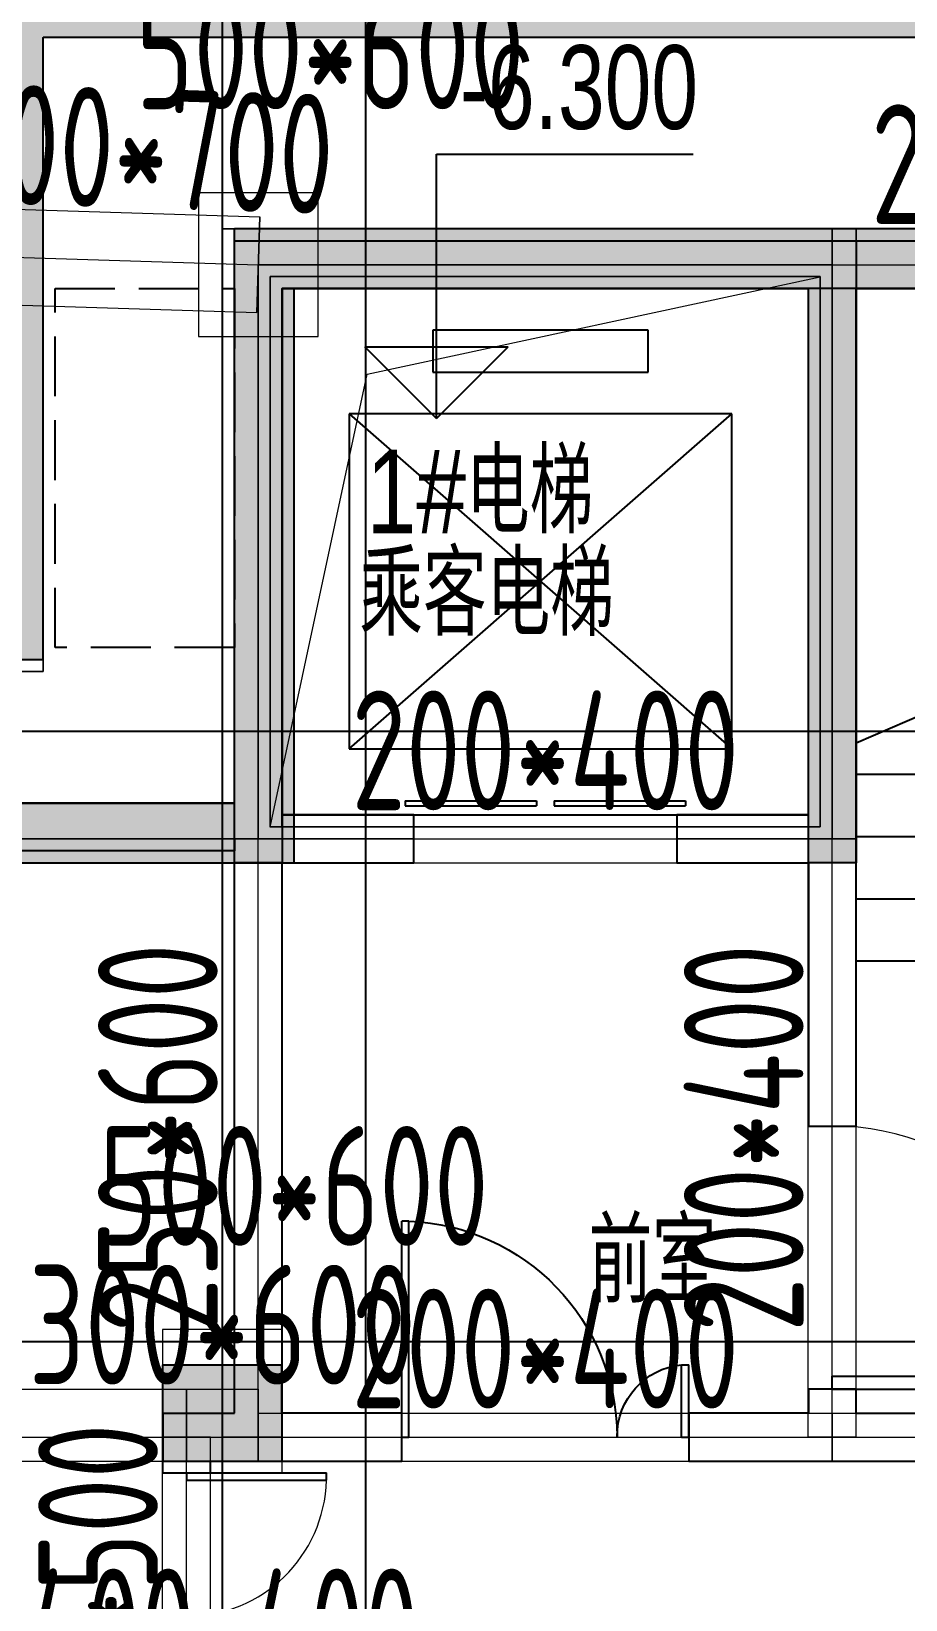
# Model space of a CAD drawing. Extents: x 369444 to 684549, y -549309 to 575337.
# Drawn here: x 589625 to 593281, y 461628 to 468182 of the extents above; entities that cross this region are included whole.
import ezdxf

# ---------------------------------------------------------------- set-up
doc = ezdxf.new("R2010")
doc.units = 0
doc.header["$LTSCALE"] = 1000
doc.header["$MEASUREMENT"] = 0
doc.linetypes.add('DASH', pattern=[0.35, 0.25, -0.1])
for name, color, linetype, lineweight, true_color in [('-1-0-1', 7, 'Continuous', 0, 0xc0c0c0), ('-1-1-2', 7, 'Continuous', 0, 0xc0c0c0), ('-2-0-1', 1, 'Continuous', 0, 0xff0000), ('-2-1-2', 9, 'Continuous', 0, 0x808080), ('1-6-1', 7, 'Continuous', 0, 0x55ff55), ('1-6-2', 7, 'Continuous', 0, 0x55ff55), ('11-6-1', 2, 'Continuous', 0, 0xffff00), ('11-6-2', 2, 'Continuous', 0, 0xffff00), ('11-6-5', 2, 'Continuous', 0, 0xffff00), ('12-6-1', 4, 'Continuous', 0, 0x00ffff), ('12-6-2', 4, 'Continuous', 0, 0x00ffff), ('12-6-5', 4, 'Continuous', 0, 0x00ffff), ('22-0-1', 7, 'Continuous', 0, 0x969696), ('22-0-2', 7, 'Continuous', 0, 0x969696)]:
    doc.layers.add(name, color=color, linetype=linetype, lineweight=lineweight, true_color=true_color)
for name, color, linetype in [('A-WALL-HATCH', 8, 'Continuous'), ('COLUMN', 9, 'Continuous'), ('DIM_ELEV', 3, 'Continuous'), ('DOTE', 1, 'Continuous'), ('EVTR', 2, 'Continuous'), ('PUB_HATCH', 8, 'Continuous'), ('STAIR', 2, 'Continuous'), ('SURFACE', 6, 'Continuous'), ('WALL', 9, 'Continuous'), ('WINDOW', 4, 'Continuous'), ('房间名称', 72, 'Continuous'), ('洞口上空图层', 211, 'Continuous'), ('砼墙', 151, 'Continuous')]:
    doc.layers.add(name, color=color, linetype=linetype)
doc.styles.add('_HNSJY', font='HNSJY-07.shx', dxfattribs={"width": 0.75, "bigfont": 'HNSJY-HZ.shx'})
doc.styles.add('HNSJY', font='hnsjy-07.shx', dxfattribs={"width": 0.8, "bigfont": 'hnsjy-hz.shx'})
doc.styles.add('yjkcad', font='yjkeng.shx', dxfattribs={"width": 0.7, "height": 250, "bigfont": 'yjkchn.shx'})

# ---------------------------------------------------------------- blocks, each defined once
blk = doc.blocks.new('$DorLib2D$00000001')
for p, q in [((0.45, 0.975), (0.5, 0.975)), ((0.45, 0), (0.45, 0.975)), ((0.5, 0), (0.5, 0.975)), ((0.5, 0), (0.45, 0))]:
    blk.add_line(p, q)
at = {"lineweight": 13}
blk.add_arc((0.475, 0), 0.975, 91.46928, 180, dxfattribs=at)
blk = doc.blocks.new('$DORLIB2D$00000127')
at = {"color": 0}
for points in [[(-0.5333, 0.7949), (-0.5333, 0.6904)], [(-0.0333, 0.7949), (-0.5333, 0.7949)], [(-0.0333, 0.7949), (-0.0333, 0.6904)], [(0.5333, 0.7949), (0.0333, 0.7949)], [(0.0333, 0.7949), (0.0333, 0.6904)], [(0.5333, 0.7949), (0.5333, 0.6904)], [(-0.0333, 0.6904), (-0.5333, 0.6904)], [(0.5333, 0.6904), (0.0333, 0.6904)], [(0.5, 0.5), (-0.5, 0.5)]]:
    blk.add_lwpolyline(points, dxfattribs=at)
blk = doc.blocks.new('$DorLib2D$00000002')
for p, q in [((-0.5, 0), (-0.5, 0.4875)), ((-0.475, 0.4875), (-0.5, 0.4875)), ((-0.475, 0), (-0.475, 0.4875)), ((0.475, 0), (0.475, 0.4875)), ((0.475, 0.4875), (0.5, 0.4875)), ((0.5, 0), (0.5, 0.4875)), ((-0.5, 0), (-0.475, 0)), ((0.5, 0), (0.475, 0))]:
    blk.add_line(p, q)
at = {"lineweight": 13}
for centre, start, end in [((-0.4875, 0), 0, 88.5307), ((0.4875, 0), 91.4693, 180)]:
    blk.add_arc(centre, 0.4875, start, end, dxfattribs=at)
blk = doc.blocks.new('$DorLib2D$00000225')
at = {"color": 0}
for p, q in [((0.475, -0.0014), (0.475, 0.7521)), ((0.475, 0.7521), (0.5, 0.7521)), ((0.5, -0.0014), (0.5, 0.7521)), ((-0.5, 0), (-0.5, 0.252)), ((-0.475, 0.252), (-0.5, 0.252)), ((-0.475, 0), (-0.475, 0.252)), ((-0.475, 0), (-0.5, 0)), ((0.475, -0.0014), (0.5, -0.0014))]:
    blk.add_line(p, q, dxfattribs=at)
for centre, radius, start, end in [((0.5046, -0.0019), 0.7546, 92.2493, 179.7238), ((-0.5008, 0.0026), 0.2508, 359.7899, 84.0974)]:
    blk.add_arc(centre, radius, start, end, dxfattribs=at)

msp = doc.modelspace()

# ---------------------------------------------------------------- hatches: boundary and pattern name
at = {"layer": 'A-WALL-HATCH'}
msp.add_hatch(color=256, dxfattribs=at).paths.add_polyline_path([(590174.7, 462207), (590674.7, 462207), (590673.3, 462607), (590173.3, 462607)])
at = {"layer": 'PUB_HATCH'}
for points in [[(594824.6, 468357), (594674.6, 468407), (589424.6, 468407), (589674.6, 468157), (594824.6, 468157)], [(589424.6, 465807), (589674.6, 465557), (589674.6, 468157), (589424.6, 468407)], [(590474.6, 464957), (590724.6, 464707), (590724.6, 467107), (590474.6, 467357)], [(595574.6, 467107), (595824.6, 467357), (590474.6, 467357), (590724.6, 467107)], [(587374.6, 465807), (587624.6, 465557), (589674.6, 465557), (589424.6, 465807)], [(587541.3, 464823.6), (587624.6, 464707), (590724.6, 464707), (590474.6, 464957), (587624.6, 464957)]]:
    msp.add_hatch(color=256, dxfattribs=at).paths.add_polyline_path(points)
at = {"layer": 'SURFACE'}
h = msp.add_hatch(color=8, dxfattribs=at)
h.dxf.hatch_style = 1
h.paths.add_polyline_path([(592874.5, 464707), (592874.5, 467107), (590674.5, 467107), (590674.5, 464707), (590474.5, 464707), (590474.5, 467307), (593074.5, 467307), (593074.5, 464707)])
h = msp.add_hatch(color=8, dxfattribs=at)
h.dxf.hatch_style = 1
h.paths.add_polyline_path([(590674.5, 462207), (590674.5, 462607), (590174.5, 462607), (590174.5, 462207)])

# ---------------------------------------------------------------- linework, layer by layer
at = {"layer": '-1-0-1', "color": 0}
for p in [(590574.3, 467206.9, -3600), (592974.3, 467206.9, -3600), (590574.3, 464806.9, -3600), (591224.3, 464806.9, -3600), (592324.3, 464806.9, -3600), (592974.3, 464806.9, -3600), (590274.3, 462306.9, -3600), (590574.3, 462306.9, -3600), (592974.3, 462306.9, -3600)]:
    msp.add_point(p, dxfattribs=at)
at = {"layer": '-1-1-2', "color": 0}
for p, q in [((590574.3, 467206.9, -3600), (590574.3, 467206.9)), ((592974.3, 467206.9, -3600), (592974.3, 467206.9)), ((590574.3, 464806.9, -3600), (590574.3, 464806.9)), ((591224.3, 464806.9, -3600), (591224.3, 464806.9)), ((592324.3, 464806.9, -3600), (592324.3, 464806.9)), ((592974.3, 464806.9, -3600), (592974.3, 464806.9)), ((590274.3, 462306.9, -3600), (590274.3, 462306.9)), ((590574.3, 462306.9, -3600), (590574.3, 462306.9)), ((592974.3, 462306.9, -3600), (592974.3, 462306.9))]:
    msp.add_line(p, q, dxfattribs=at)
at = {"layer": '-2-0-1', "color": 0}
for p, q in [((589549.3, 467238.5, -3600), (590574.3, 467206.9, -3600)), ((590574.3, 464806.9, -3600), (590574.3, 467206.9, -3600)), ((590574.3, 467206.9, -3600), (592974.3, 467206.9, -3600)), ((592974.3, 464806.9, -3600), (592974.3, 467206.9, -3600)), ((592974.3, 467206.9, -3600), (594924.3, 467206.9, -3600)), ((587374.3, 464806.9, -3600), (590574.3, 464806.9, -3600)), ((590574.3, 464806.9, -3600), (591224.3, 464806.9, -3600)), ((590574.3, 462306.9, -3600), (590574.3, 464806.9, -3600)), ((591224.3, 464806.9, -3600), (592324.3, 464806.9, -3600)), ((592324.3, 464806.9, -3600), (592974.3, 464806.9, -3600)), ((592974.3, 462306.9, -3600), (592974.3, 464806.9, -3600)), ((587374.3, 462306.9, -3600), (590274.3, 462306.9, -3600)), ((590274.3, 460806.9, -3600), (590274.3, 462306.9, -3600)), ((590274.3, 462306.9, -3600), (590574.3, 462306.9, -3600)), ((590574.3, 462306.9, -3600), (592974.3, 462306.9, -3600)), ((592974.3, 462306.9, -3600), (595174.3, 462306.9, -3600))]:
    msp.add_line(p, q, dxfattribs=at)
at = {"layer": '-2-1-2', "color": 0}
for p, q in [((589549.3, 467238.5), (590574.3, 467206.9)), ((590574.3, 464806.9), (590574.3, 467206.9)), ((590574.3, 467206.9), (592974.3, 467206.9)), ((592974.3, 464806.9), (592974.3, 467206.9)), ((592974.3, 467206.9), (594924.3, 467206.9)), ((587374.3, 464806.9), (590574.3, 464806.9)), ((590574.3, 464806.9), (591224.3, 464806.9)), ((590574.3, 462306.9), (590574.3, 464806.9)), ((591224.3, 464806.9), (592324.3, 464806.9)), ((592324.3, 464806.9), (592974.3, 464806.9)), ((592974.3, 462306.9), (592974.3, 464806.9)), ((587374.3, 462306.9), (590274.3, 462306.9)), ((590274.3, 460806.9), (590274.3, 462306.9)), ((590274.3, 462306.9), (590574.3, 462306.9)), ((590574.3, 462306.9), (592974.3, 462306.9)), ((592974.3, 462306.9), (595174.3, 462306.9))]:
    msp.add_line(p, q, dxfattribs=at)
at = {"layer": '1-6-1', "color": 0}
for p, q in [((589674.3, 468157.2), (589674.3, 467238.5)), ((589674.3, 468157.2, -3600), (589674.3, 468157.2)), ((589674.3, 467238.5, -3600), (589674.3, 468157.2, -3600)), ((589674.3, 468157.2), (589674.3, 468157.2, -3600)), ((593124.3, 468157.2), (589674.3, 468157.2)), ((589674.3, 468157.2, -3600), (593124.3, 468157.2, -3600)), ((593124.3, 468157.2), (593124.3, 468157.2, -3600)), ((594824.2, 468157.2), (593124.3, 468157.2)), ((593124.3, 468157.2, -3600), (594824.2, 468157.2, -3600)), ((593124.3, 468157.2, -3600), (593124.3, 468157.2)), ((590424.3, 467356.9, -3600), (590424.3, 464956.9, -3600)), ((590424.3, 467356.9), (590424.3, 467356.9, -3600)), ((590424.3, 464956.9), (590424.3, 467356.9)), ((590424.3, 467356.9, -3600), (590424.3, 467356.9)), ((593074.3, 467356.9, -3600), (590424.3, 467356.9, -3600)), ((590424.3, 467356.9), (593074.3, 467356.9)), ((593074.3, 467356.9), (593074.3, 464706.9)), ((593074.3, 467356.9, -3600), (593074.3, 467356.9)), ((593074.3, 464706.9, -3600), (593074.3, 467356.9, -3600)), ((593074.3, 467356.9), (593074.3, 467356.9, -3600)), ((589674.3, 467238.5), (589674.3, 467238.5, -3600)), ((589674.3, 467238.5), (589674.3, 465506.9)), ((589674.3, 467238.5, -3600), (589674.3, 467238.5)), ((589674.3, 465506.9, -3600), (589674.3, 467238.5, -3600)), ((590674.3, 467106.9), (590674.3, 464906.9)), ((590674.3, 467106.9, -3600), (590674.3, 467106.9)), ((590674.3, 464906.9, -3600), (590674.3, 467106.9, -3600)), ((590674.3, 467106.9), (590674.3, 467106.9, -3600)), ((592874.3, 467106.9), (590674.3, 467106.9)), ((590674.3, 467106.9, -3600), (592874.3, 467106.9, -3600)), ((592874.3, 467106.9, -3600), (592874.3, 464906.9, -3600)), ((592874.3, 467106.9), (592874.3, 467106.9, -3600)), ((592874.3, 464906.9), (592874.3, 467106.9)), ((592874.3, 467106.9, -3600), (592874.3, 467106.9)), ((589674.3, 465506.9, -5100), (587524.3, 465506.9, -5100)), ((587524.3, 465506.9, -8700), (589674.3, 465506.9, -8700)), ((589674.3, 465506.9), (589674.3, 465506.9, -3600)), ((589674.3, 465506.9, -8700), (589674.3, 465506.9, -5100)), ((590424.3, 464956.9, -3600), (587524.3, 464956.9, -3600)), ((587524.3, 464956.9), (590424.3, 464956.9)), ((590424.3, 464956.9, -3600), (590424.3, 464956.9)), ((590424.3, 464956.9), (590424.3, 464956.9, -3600)), ((590674.3, 464906.9, -3600), (590674.3, 464906.9)), ((591224.3, 464906.9, -3600), (590674.3, 464906.9, -3600)), ((590674.3, 464906.9), (591224.3, 464906.9)), ((590674.3, 464906.9), (590674.3, 464906.9, -3600)), ((591224.3, 464906.9), (591224.3, 464906.9, -3600)), ((591224.3, 464906.9, -3600), (591224.3, 464906.9)), ((591224.3, 464706.9, -3600), (591224.3, 464906.9, -3600)), ((591224.3, 464906.9), (591224.3, 464706.9)), ((592324.3, 464906.9, -3600), (592324.3, 464906.9)), ((592874.3, 464906.9, -3600), (592324.3, 464906.9, -3600)), ((592324.3, 464906.9), (592874.3, 464906.9)), ((592324.3, 464906.9, -3600), (592324.3, 464706.9, -3600)), ((592324.3, 464906.9), (592324.3, 464906.9, -3600)), ((592324.3, 464706.9), (592324.3, 464906.9)), ((592874.3, 464906.9), (592874.3, 464906.9, -3600)), ((592874.3, 464906.9, -3600), (592874.3, 464906.9)), ((590574.3, 464706.9), (587524.3, 464706.9)), ((587524.3, 464706.9, -3600), (590574.3, 464706.9, -3600)), ((590574.3, 464706.9), (590574.3, 464706.9, -3600)), ((591224.3, 464706.9), (590574.3, 464706.9)), ((590574.3, 464706.9, -3600), (591224.3, 464706.9, -3600)), ((590574.3, 464706.9, -3600), (590574.3, 464706.9)), ((591224.3, 464706.9, -3600), (591224.3, 464706.9)), ((591224.3, 464706.9), (591224.3, 464706.9, -3600)), ((592324.3, 464706.9), (592324.3, 464706.9, -3600)), ((593074.3, 464706.9), (592324.3, 464706.9)), ((592324.3, 464706.9, -3600), (593074.3, 464706.9, -3600)), ((592324.3, 464706.9, -3600), (592324.3, 464706.9)), ((593074.3, 464706.9, -3600), (593074.3, 464706.9)), ((593074.3, 464706.9), (593074.3, 464706.9, -3600))]:
    msp.add_line(p, q, dxfattribs=at)
at = {"layer": '1-6-2', "color": 0}
for p, q in [((590574.3, 467206.9), (590574.3, 464806.9)), ((590574.3, 467206.9, -3600), (590574.3, 467206.9)), ((590574.3, 464806.9, -3600), (590574.3, 467206.9, -3600)), ((590574.3, 467206.9), (590574.3, 467206.9, -3600)), ((592974.3, 467206.9), (590574.3, 467206.9)), ((590574.3, 467206.9, -3600), (592974.3, 467206.9, -3600)), ((592974.3, 467206.9), (592974.3, 464806.9)), ((592974.3, 467206.9, -3600), (592974.3, 467206.9)), ((592974.3, 464806.9, -3600), (592974.3, 467206.9, -3600)), ((592974.3, 467206.9, -3600), (592974.3, 467206.9)), ((590574.3, 464806.9), (587374.3, 464806.9)), ((587374.3, 464806.9, -3600), (590574.3, 464806.9, -3600)), ((590574.3, 464806.9), (590574.3, 464806.9, -3600)), ((591224.3, 464806.9), (590574.3, 464806.9)), ((590574.3, 464806.9, -3600), (591224.3, 464806.9, -3600)), ((590574.3, 464806.9), (590574.3, 464806.9, -3600)), ((590574.3, 464806.9, -3600), (590574.3, 464806.9)), ((591224.3, 464806.9, -3600), (591224.3, 464806.9)), ((592324.3, 464806.9), (592324.3, 464806.9, -3600)), ((592974.3, 464806.9), (592324.3, 464806.9)), ((592324.3, 464806.9, -3600), (592974.3, 464806.9, -3600)), ((592974.3, 464806.9, -3600), (592974.3, 464806.9)), ((592974.3, 464806.9), (592974.3, 464806.9, -3600))]:
    msp.add_line(p, q, dxfattribs=at)
at = {"layer": '11-6-1', "color": 0}
for p, q in [((590324.3, 467506.9), (590324.3, 466906.9)), ((590824.3, 467506.9), (590324.3, 467506.9)), ((590324.3, 467506.9, -3600), (590324.3, 466906.9, -3600)), ((590824.3, 467506.9, -3600), (590324.3, 467506.9, -3600)), ((590324.3, 467506.9, -3600), (590324.3, 467506.9)), ((590824.3, 466906.9), (590824.3, 467506.9)), ((590824.3, 466906.9, -3600), (590824.3, 467506.9, -3600)), ((590824.3, 467506.9, -3600), (590824.3, 467506.9)), ((590324.3, 466906.9), (590824.3, 466906.9)), ((590324.3, 466906.9, -3600), (590824.3, 466906.9, -3600)), ((590324.3, 466906.9, -3600), (590324.3, 466906.9)), ((590824.3, 466906.9, -3600), (590824.3, 466906.9)), ((590174.3, 462756.9), (590174.3, 462156.9)), ((590674.3, 462756.9), (590174.3, 462756.9)), ((590174.3, 462756.9, -3600), (590174.3, 462156.9, -3600)), ((590674.3, 462756.9, -3600), (590174.3, 462756.9, -3600)), ((590174.3, 462756.9, -3600), (590174.3, 462756.9)), ((590674.3, 462156.9), (590674.3, 462756.9)), ((590674.3, 462156.9, -3600), (590674.3, 462756.9, -3600)), ((590674.3, 462756.9, -3600), (590674.3, 462756.9)), ((590174.3, 462156.9), (590674.3, 462156.9)), ((590174.3, 462156.9, -3600), (590674.3, 462156.9, -3600)), ((590174.3, 462156.9, -3600), (590174.3, 462156.9)), ((590674.3, 462156.9, -3600), (590674.3, 462156.9))]:
    msp.add_line(p, q, dxfattribs=at)
at = {"layer": '11-6-2', "color": 0}
for p, q in [((590574.3, 467206.9, -3600), (590574.3, 467206.9)), ((590574.3, 462306.9, -3600), (590574.3, 462306.9))]:
    msp.add_line(p, q, dxfattribs=at)
at = {"layer": '12-6-1', "color": 0}
for p, q in [((589555.4, 467438.4), (590580.5, 467406.9)), ((589555.4, 467438.4, -700), (590580.5, 467406.9, -700)), ((590580.5, 467406.9), (590568.2, 467007)), ((590568.2, 467007, -700), (590580.5, 467406.9, -700)), ((590580.5, 467406.9, -700), (590580.5, 467406.9)), ((592974.3, 467356.9), (592974.3, 467106.9)), ((592974.3, 467356.9, -600), (592974.3, 467356.9)), ((592974.3, 467106.9, -600), (592974.3, 467356.9, -600)), ((592974.3, 467356.9), (594924.3, 467356.9)), ((592974.3, 467356.9, -600), (594924.3, 467356.9, -600)), ((592974.3, 467106.9), (592974.3, 467106.9, -600)), ((592974.3, 467106.9), (594924.3, 467106.9)), ((592974.3, 467106.9, -600), (594924.3, 467106.9, -600)), ((589543.1, 467038.6), (590568.2, 467007)), ((589543.1, 467038.6, -700), (590568.2, 467007, -700)), ((590568.2, 467007), (590568.2, 467007, -700)), ((591224.3, 464906.9), (591224.3, 464706.9)), ((591224.3, 464906.9, -400), (591224.3, 464906.9)), ((591224.3, 464706.9, -400), (591224.3, 464906.9, -400)), ((591224.3, 464906.9), (592324.3, 464906.9)), ((591224.3, 464906.9, -400), (592324.3, 464906.9, -400)), ((592324.3, 464906.9), (592324.3, 464706.9)), ((592324.3, 464906.9, -400), (592324.3, 464906.9)), ((592324.3, 464706.9, -400), (592324.3, 464906.9, -400)), ((590424.3, 464806.9), (590674.3, 464806.9)), ((590424.3, 464806.9, -600), (590424.3, 464806.9)), ((590674.3, 464806.9, -600), (590424.3, 464806.9, -600)), ((590424.3, 462306.9), (590424.3, 464806.9)), ((590424.3, 462306.9, -600), (590424.3, 464806.9, -600)), ((590674.3, 464806.9), (590674.3, 464806.9, -600)), ((590674.3, 462306.9), (590674.3, 464806.9)), ((590674.3, 462306.9, -600), (590674.3, 464806.9, -600)), ((592874.3, 464806.9), (593074.3, 464806.9)), ((592874.3, 464806.9, -400), (592874.3, 464806.9)), ((593074.3, 464806.9, -400), (592874.3, 464806.9, -400)), ((592874.3, 462306.9), (592874.3, 464806.9)), ((592874.3, 462306.9, -400), (592874.3, 464806.9, -400)), ((593074.3, 464806.9), (593074.3, 464806.9, -400)), ((593074.3, 462306.9), (593074.3, 464806.9)), ((593074.3, 462306.9, -400), (593074.3, 464806.9, -400)), ((591224.3, 464706.9), (591224.3, 464706.9, -400)), ((591224.3, 464706.9), (592324.3, 464706.9)), ((591224.3, 464706.9, -400), (592324.3, 464706.9, -400)), ((592324.3, 464706.9), (592324.3, 464706.9, -400)), ((587374.3, 462506.9), (590274.3, 462506.9)), ((587374.3, 462506.9, -600), (590274.3, 462506.9, -600)), ((590274.3, 462506.9), (590274.3, 462206.9)), ((590274.3, 462506.9, -600), (590274.3, 462506.9)), ((590274.3, 462206.9, -600), (590274.3, 462506.9, -600)), ((590274.3, 462506.9), (590274.3, 462206.9)), ((590274.3, 462506.9, -600), (590274.3, 462506.9)), ((590274.3, 462206.9, -600), (590274.3, 462506.9, -600)), ((590274.3, 462506.9), (590574.3, 462506.9)), ((590274.3, 462506.9, -600), (590574.3, 462506.9, -600)), ((590574.3, 462506.9), (590574.3, 462206.9)), ((590574.3, 462506.9, -600), (590574.3, 462506.9)), ((590574.3, 462206.9, -600), (590574.3, 462506.9, -600)), ((590574.3, 462406.9), (590574.3, 462206.9)), ((590574.3, 462406.9, -400), (590574.3, 462406.9)), ((590574.3, 462206.9, -400), (590574.3, 462406.9, -400)), ((590574.3, 462406.9), (592974.3, 462406.9)), ((590574.3, 462406.9, -400), (592974.3, 462406.9, -400)), ((592974.3, 462406.9), (592974.3, 462206.9)), ((592974.3, 462406.9, -400), (592974.3, 462406.9)), ((592974.3, 462206.9, -400), (592974.3, 462406.9, -400)), ((592974.3, 462406.9), (595174.3, 462406.9)), ((592974.3, 462406.9, -400), (595174.3, 462406.9, -400)), ((592974.3, 462406.9), (592974.3, 462206.9)), ((592974.3, 462406.9, -400), (592974.3, 462406.9)), ((592974.3, 462206.9, -400), (592974.3, 462406.9, -400)), ((590174.3, 462306.9), (590374.3, 462306.9)), ((590174.3, 462306.9, -500), (590174.3, 462306.9)), ((590374.3, 462306.9, -500), (590174.3, 462306.9, -500)), ((590174.3, 460806.9), (590174.3, 462306.9)), ((590174.3, 460806.9, -500), (590174.3, 462306.9, -500)), ((590374.3, 462306.9), (590374.3, 462306.9, -500)), ((590374.3, 460806.9), (590374.3, 462306.9)), ((590374.3, 460806.9, -500), (590374.3, 462306.9, -500)), ((590424.3, 462306.9), (590674.3, 462306.9)), ((590424.3, 462306.9, -600), (590424.3, 462306.9)), ((590674.3, 462306.9, -600), (590424.3, 462306.9, -600)), ((590674.3, 462306.9), (590674.3, 462306.9, -600)), ((592874.3, 462306.9), (593074.3, 462306.9)), ((592874.3, 462306.9, -400), (592874.3, 462306.9)), ((593074.3, 462306.9, -400), (592874.3, 462306.9, -400)), ((593074.3, 462306.9), (593074.3, 462306.9, -400)), ((587374.3, 462206.9), (590274.3, 462206.9)), ((587374.3, 462206.9, -600), (590274.3, 462206.9, -600)), ((590274.3, 462206.9), (590274.3, 462206.9, -600)), ((590274.3, 462206.9), (590274.3, 462206.9, -600)), ((590274.3, 462206.9), (590574.3, 462206.9)), ((590274.3, 462206.9, -600), (590574.3, 462206.9, -600)), ((590574.3, 462206.9), (590574.3, 462206.9, -600)), ((590574.3, 462206.9), (590574.3, 462206.9, -400)), ((590574.3, 462206.9), (592974.3, 462206.9)), ((590574.3, 462206.9, -400), (592974.3, 462206.9, -400)), ((592974.3, 462206.9), (592974.3, 462206.9, -400)), ((592974.3, 462206.9), (595174.3, 462206.9)), ((592974.3, 462206.9, -400), (595174.3, 462206.9, -400)), ((592974.3, 462206.9), (592974.3, 462206.9, -400))]:
    msp.add_line(p, q, dxfattribs=at)
at = {"layer": '12-6-2', "color": 0}
for p, q in [((589549.3, 467238.5), (590574.3, 467206.9)), ((592974.3, 467206.9), (594924.3, 467206.9)), ((590574.3, 462306.9), (590574.3, 464806.9)), ((591224.3, 464806.9), (592324.3, 464806.9)), ((592974.3, 462306.9), (592974.3, 464806.9)), ((587374.3, 462306.9), (590274.3, 462306.9)), ((590274.3, 460806.9), (590274.3, 462306.9)), ((590274.3, 462306.9), (590574.3, 462306.9)), ((590574.3, 462306.9), (592974.3, 462306.9)), ((592974.3, 462306.9), (595174.3, 462306.9))]:
    msp.add_line(p, q, dxfattribs=at)
at = {"layer": '22-0-1', "color": 0}
for p, q in [((590624.3, 467156.9, -120), (592924.3, 467156.9, -120)), ((590624.3, 467156.9), (590624.3, 467156.9, -120)), ((592924.3, 467156.9), (590624.3, 467156.9)), ((590624.3, 467156.9, -120), (590624.3, 467156.9)), ((590624.3, 464856.9, -120), (590624.3, 467156.9, -120)), ((590624.3, 467156.9), (590624.3, 464856.9)), ((592924.3, 467156.9, -120), (590624.3, 467156.9, -120)), ((590624.3, 467156.9, -120), (590624.3, 464856.9, -120)), ((592924.3, 467156.9, -120), (590624.3, 467156.9, -120)), ((590624.3, 467156.9, -120), (590624.3, 464856.9, -120)), ((590624.3, 467156.4, -120), (590624.3, 464856.4, -120)), ((592924.3, 467156.4, -120), (590624.3, 467156.4, -120)), ((591030.3, 466749.4, -120), (592924.3, 467156.4, -120)), ((592924.3, 467156.9, -120), (592924.3, 467156.9)), ((592924.3, 467156.9, -120), (592924.3, 464856.9, -120)), ((592924.3, 467156.9), (592924.3, 467156.9, -120)), ((592924.3, 464856.9), (592924.3, 467156.9)), ((592924.3, 464856.9, -120), (592924.3, 467156.9, -120)), ((592924.3, 464856.9, -120), (592924.3, 467156.9, -120)), ((590624.3, 464856.4, -120), (591030.3, 466749.4, -120)), ((590624.3, 464856.9, -120), (590624.3, 464856.9)), ((592924.3, 464856.9, -120), (590624.3, 464856.9, -120)), ((590624.3, 464856.9), (592924.3, 464856.9)), ((590624.3, 464856.9), (590624.3, 464856.9, -120)), ((590624.3, 464856.9, -120), (592924.3, 464856.9, -120)), ((590624.3, 464856.9, -120), (592924.3, 464856.9, -120)), ((592924.3, 464856.9, -120), (592924.3, 464856.9)), ((592924.3, 464856.9), (592924.3, 464856.9, -120))]:
    msp.add_line(p, q, dxfattribs=at)
at = {"layer": '22-0-2', "color": 0}
for p, q in [((592924.3, 467156.9, -120), (590624.3, 467156.9, -120)), ((590624.3, 467156.9, -120), (590624.3, 464856.9, -120)), ((592924.3, 464856.9, -120), (592924.3, 467156.9, -120)), ((590624.3, 464856.9, -120), (592924.3, 464856.9, -120))]:
    msp.add_line(p, q, dxfattribs=at)
at = {"layer": 'COLUMN', "color": 8}
for p, q in [((590673.3, 462607), (590173.3, 462607)), ((590173.3, 462607), (590174.7, 462207)), ((590674.7, 462207), (590673.3, 462607)), ((590174.7, 462207), (590674.7, 462207))]:
    msp.add_line(p, q, dxfattribs=at)
at = {"layer": 'DIM_ELEV'}
for p, q in [((591319.3, 466564.1), (591319.3, 467669.1)), ((591319.3, 467669.1), (592392.8, 467669.1)), ((591319.3, 466564.1), (591019.3, 466864.1)), ((591019.3, 466864.1), (591619.3, 466864.1)), ((591319.3, 466564.1), (591619.3, 466864.1))]:
    msp.add_line(p, q, dxfattribs=at)
at = {"layer": 'DOTE', "color": 8}
for p, q in [((590424.5, 59364.2), (590424.5, 476704.8)), ((591024.5, 261807), (591024.5, 476704.8))]:
    msp.add_line(p, q, dxfattribs=at)
at = {"layer": 'DOTE', "color": 8, "lineweight": -2}
for p, q in [((377844.4, 465257), (624570.9, 465257)), ((377844.4, 462707), (624570.9, 462707))]:
    msp.add_line(p, q, dxfattribs=at)
at = {"layer": 'EVTR'}
for p, q in [((592204.5, 466933.1, 0), (591304.5, 466933.1, 0)), ((591304.5, 466933.1, 0), (591304.5, 466758.1, 0)), ((592204.5, 466758.1, 0), (592204.5, 466933.1, 0)), ((591304.5, 466758.1, 0), (592204.5, 466758.1, 0)), ((590954.5, 465183.1, 0), (592554.5, 466583.1, 0)), ((590954.5, 466583.1, 0), (592554.5, 465183.1, 0)), ((592554.5, 466583.1, 0), (590954.5, 466583.1, 0)), ((590954.5, 466583.1, 0), (590954.5, 465183.1, 0)), ((592554.5, 465183.1, 0), (592554.5, 466583.1, 0)), ((590954.5, 465183.1, 0), (592554.5, 465183.1, 0))]:
    msp.add_line(p, q, dxfattribs=at)
at = {"layer": 'STAIR'}
for p, q in [((593592, 465431.2), (593074.5, 465207)), ((593074.5, 464297), (593074.5, 465207)), ((593074.5, 465077), (594214.5, 465077)), ((593074.5, 464817), (594214.5, 464817)), ((593074.5, 464557), (594214.5, 464557)), ((593074.5, 464297), (594214.5, 464297))]:
    msp.add_line(p, q, dxfattribs=at)
at = {"layer": 'WALL'}
for p, q in [((594824.6, 468157), (589674.6, 468157)), ((589674.6, 465557), (589674.6, 468157)), ((590474.6, 464957), (590474.6, 467357)), ((595824.6, 467357), (590474.6, 467357)), ((590474.5, 467307), (592974.5, 467307)), ((590474.5, 464957), (590474.5, 467307)), ((592974.5, 467307), (595774.5, 467307)), ((590674.5, 467107), (592874.5, 467107)), ((590674.5, 464857), (590674.5, 467107)), ((590724.6, 464707), (590724.6, 467107)), ((595574.6, 467107), (590724.6, 467107)), ((592874.5, 464907), (592874.5, 467107)), ((593074.5, 467107), (595574.5, 467107)), ((593074.5, 464807), (593074.5, 467107)), ((587624.6, 465557), (589674.6, 465557)), ((590474.5, 464957), (587624.5, 464957)), ((587624.6, 464957), (590474.6, 464957)), ((591224.5, 464907), (590674.5, 464907)), ((590674.5, 464907), (590674.5, 464857)), ((591224.5, 464707), (591224.5, 464907)), ((592874.5, 464907), (592324.5, 464907)), ((592324.5, 464907), (592324.5, 464707)), ((590474.5, 462407), (590474.5, 464807)), ((590474.5, 464807), (590474.5, 464757)), ((593074.5, 463607), (593074.5, 464807)), ((590474.5, 464757), (587624.5, 464757)), ((587624.6, 464707), (590724.6, 464707)), ((590674.5, 464707), (591224.5, 464707)), ((590674.5, 462407), (590674.5, 464707)), ((592324.5, 464707), (592874.5, 464707)), ((592874.5, 464707), (592874.5, 463607)), ((592874.5, 463607), (593074.5, 463607)), ((593074.5, 462507), (592874.5, 462507)), ((592874.5, 462507), (592874.5, 462407)), ((593074.5, 462407), (593074.5, 462507)), ((590174.5, 462407), (590474.5, 462407)), ((590174.5, 462407), (590174.5, 462157)), ((591174.5, 462407), (590674.5, 462407)), ((591174.5, 462207), (591174.5, 462407)), ((592874.5, 462407), (592374.5, 462407)), ((592374.5, 462407), (592374.5, 462207)), ((593074.5, 462407), (593874.5, 462407)), ((590174.5, 462157), (590374.5, 462157)), ((590374.5, 462207), (590574.5, 462207)), ((590374.5, 462157), (590374.5, 462207)), ((590574.5, 462207), (591174.5, 462207)), ((592374.5, 462207), (592974.5, 462207)), ((592974.5, 462207), (593774.5, 462207))]:
    msp.add_line(p, q, dxfattribs=at)
at = {"layer": '洞口上空图层', "linetype": 'DASH'}
msp.add_lwpolyline([(589724.5, 467107), (590474.5, 467107), (590474.5, 465607), (589724.5, 465607)], close=True, dxfattribs=at)
at = {"layer": '砼墙', "color": 8, "ltscale": 1}
for points in [[(592874.5, 464707), (592874.5, 467107), (590674.5, 467107), (590674.5, 464707), (590474.5, 464707), (590474.5, 467307), (593074.5, 467307), (593074.5, 464707)], [(590674.5, 462207), (590674.5, 462607), (590174.5, 462607), (590174.5, 462207)]]:
    msp.add_lwpolyline(points, close=True, dxfattribs=at)

# ---------------------------------------------------------------- block references
at = {"layer": 'WINDOW'}
for name, p, xscale, yscale, zscale in [('$DORLIB2D$00000127', (591774.5, 464807), -1100, 200, -1100), ('$DorLib2D$00000225', (591774.5, 462307), -1200, 1200, -1200)]:
    msp.add_blockref(name, p, dxfattribs=dict(at, xscale=xscale, yscale=yscale, zscale=zscale))
at = {"layer": 'WINDOW', "rotation": 270}
for name, p, xscale, yscale, zscale in [('$DorLib2D$00000001', (592974.5, 463057), 1100, 1100, -1100), ('$DorLib2D$00000002', (590274.5, 461557), 1200, 1200, -1200)]:
    msp.add_blockref(name, p, dxfattribs=dict(at, xscale=xscale, yscale=yscale, zscale=zscale))

# ---------------------------------------------------------------- texts
at = {"layer": '11-6-5', "color": 0, "char_height": 500, "attachment_point": 8, "style": 'yjkcad'}
for s, insert in [('500*600', (590874.3, 467856.9, -3600)), ('500*600', (590724.3, 463106.9, -3600)), ('400*400', (590424.3, 461256.9, -3600))]:
    msp.add_mtext(s, dxfattribs=dict(at, insert=insert))
at = {"layer": '12-6-5', "color": 0, "char_height": 500, "attachment_point": 8, "style": 'yjkcad'}
for s, insert, rotation in [('400*700', (590068.6, 467442.6), 358.23762), ('250*600', (590404.3, 463556.9), 90), ('200*400', (592854.3, 463556.9), 90), ('200*500', (590154.3, 461556.9), 90)]:
    msp.add_mtext(s, dxfattribs=dict(at, insert=insert, rotation=rotation))
for s, insert in [('250*600', (593949.3, 467376.9)), ('200*400', (591774.3, 464926.9)), ('300*600', (590424.3, 462526.9)), ('200*400', (591774.3, 462426.9))]:
    msp.add_mtext(s, dxfattribs=dict(at, insert=insert))
at = {"layer": 'DIM_ELEV', "color": 7, "style": '_HNSJY', "width": 0.75}
msp.add_text('-6.300', height=350, dxfattribs=at).set_placement((591417.8, 467774.1))
at = {"layer": '房间名称', "style": 'HNSJY', "width": 0.8}
for s, p in [('1#电梯', (591026.6, 466084, 0)), ('乘客电梯', (590997.2, 465655.7, 0))]:
    msp.add_text(s, height=350, dxfattribs=at).set_placement(p)
msp.add_text('前室', height=350, rotation=360, dxfattribs=at).set_placement((591956.1, 462867.8, 0))

doc.saveas('drawing.dxf')
